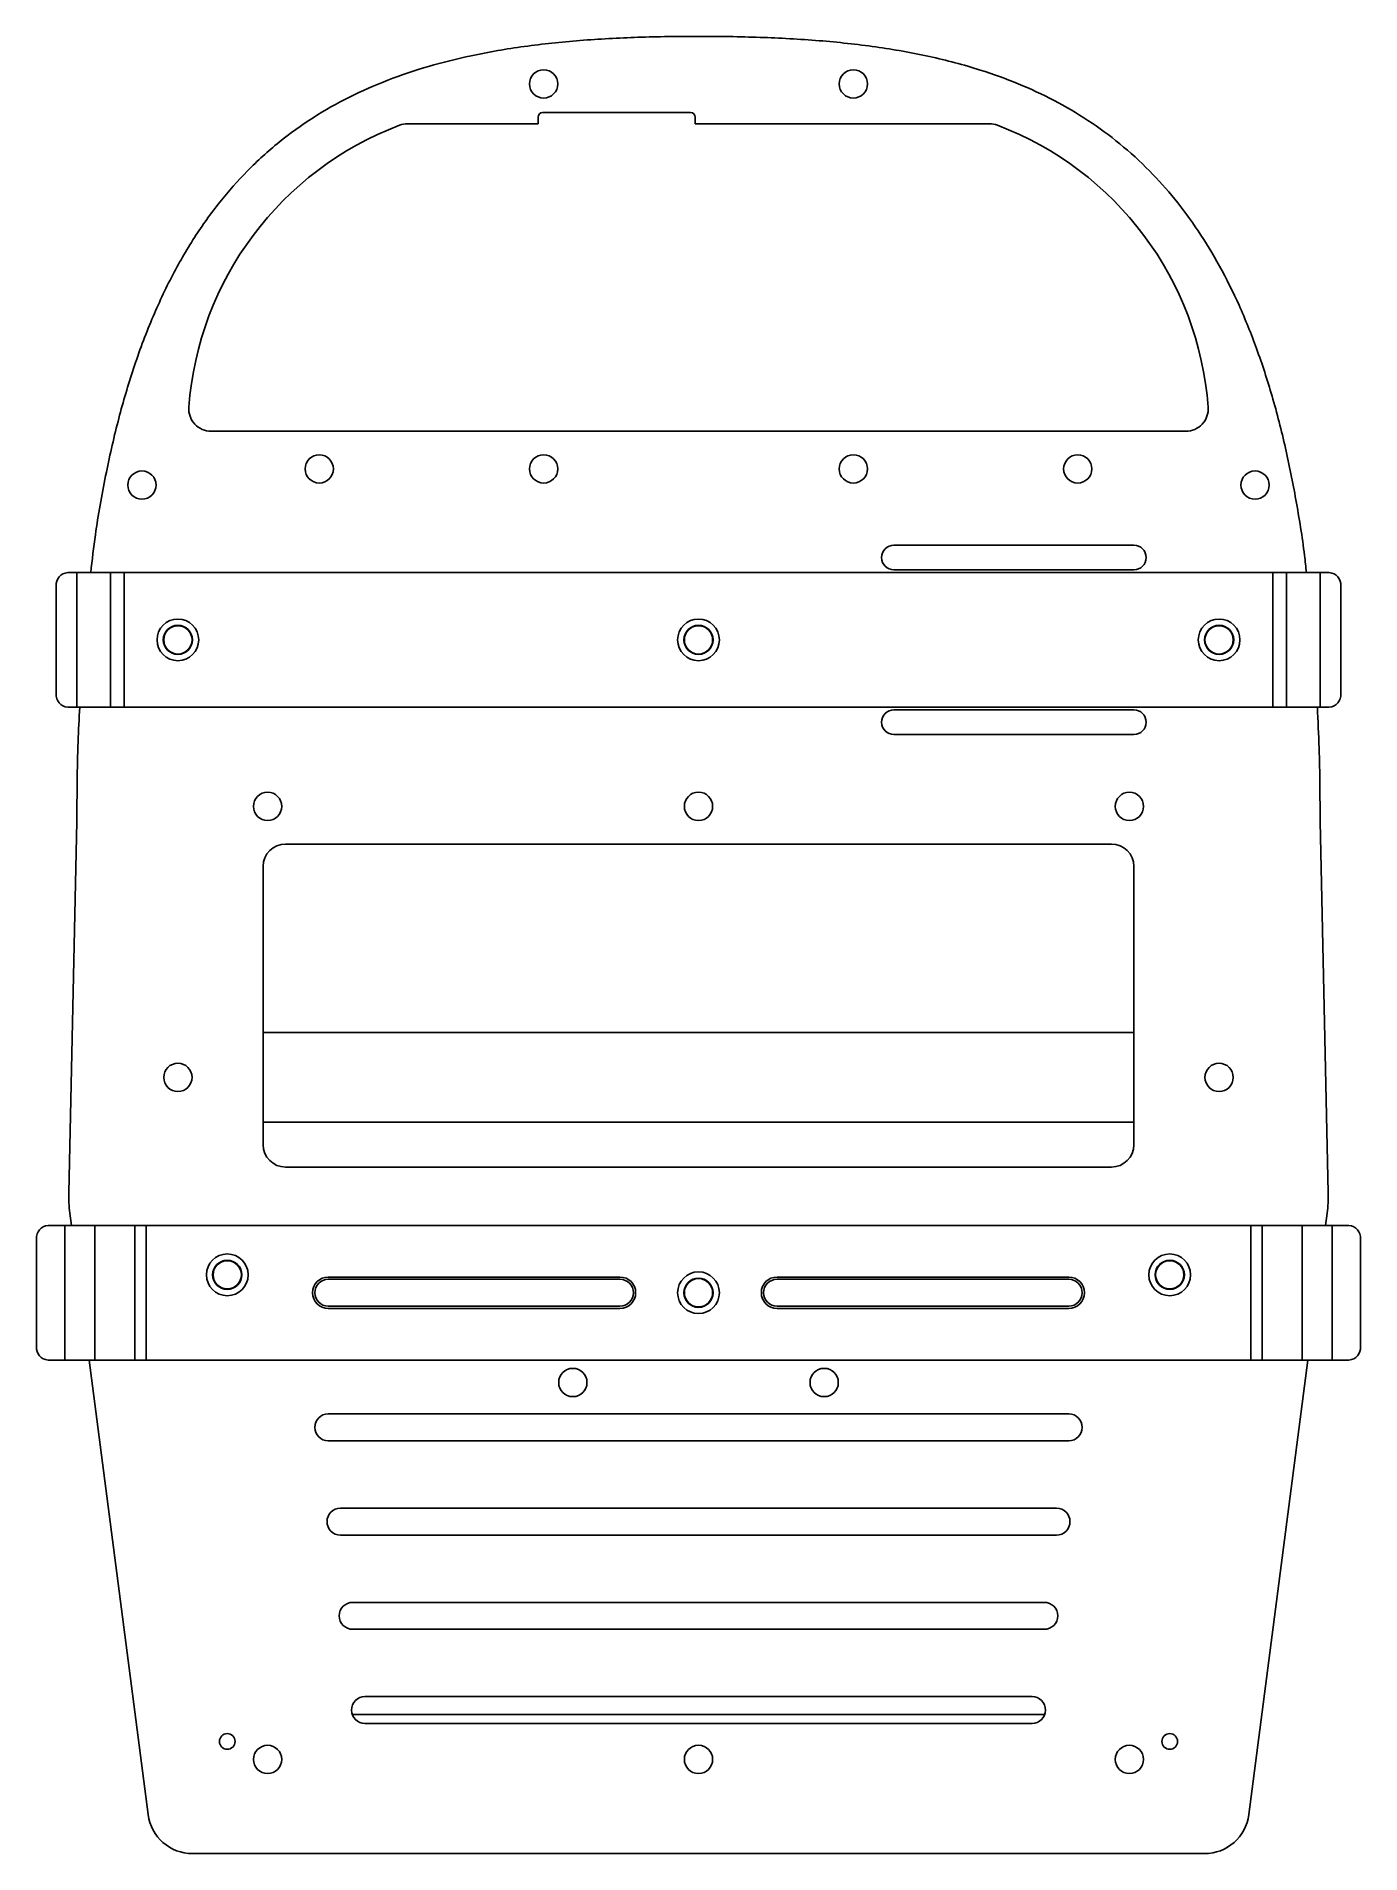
# Model space of a CAD drawing. Header units: millimetres. Extents: x -148 to 148, y -202 to 203.
import ezdxf

# ---------------------------------------------------------------- set-up
doc = ezdxf.new("R2010")
doc.units = ezdxf.units.MM

msp = doc.modelspace()

# ---------------------------------------------------------------- linework, layer by layer
at = {"color": 7, "linetype": 'Continuous', "lineweight": 25}
for p, q in [((-64.85, 183), (-35.75, 183)), ((-35.75, 183), (-35.75, 184.5)), ((-34.75, 185.5), (-1.75, 185.5)), ((-0.75, 184.5), (-0.75, 183)), ((-0.75, 183), (64.85, 183)), ((-108.57, 114.5), (108.57, 114.5)), ((97, 89.1), (43.55, 89.1)), ((-140.53, 83), (140.53, 83)), ((-138.5, 53), (-138.5, 83)), ((-131, 83), (-131, 53)), ((-128, 83), (-128, 53)), ((43.55, 83.6), (97, 83.6)), ((128, 53), (128, 83)), ((131, 53), (131, 83)), ((138.5, 83), (138.5, 53)), ((-143.12, 56), (-143.12, 80)), ((143.12, 56), (143.12, 80)), ((-140.53, 53), (140.53, 53)), ((97, 52.4), (43.55, 52.4)), ((43.55, 46.9), (97, 46.9)), ((-140.3, -55.23), (-138.5, 27.5)), ((140.3, -55.23), (138.5, 27.5)), ((92, 22.5), (-92, 22.5)), ((-97, -44.5), (-97, 17.5)), ((97, -44.5), (97, 17.5)), ((-97, -19.5), (97, -19.5)), ((-97, -39.5), (97, -39.5)), ((92, -49.5), (-92, -49.5)), ((-140.06, -59.75), (-139.7, -62.5)), ((140.06, -59.75), (139.7, -62.5)), ((-144.93, -62.5), (144.93, -62.5)), ((-141.22, -92.5), (-141.22, -62.5)), ((-134.51, -62.5), (-134.51, -92.5)), ((-125.56, -92.5), (-125.56, -62.5)), ((-123.08, -62.5), (-123.08, -92.5)), ((123.08, -92.5), (123.08, -62.5)), ((125.56, -62.5), (125.56, -92.5)), ((134.51, -92.5), (134.51, -62.5)), ((141.22, -62.5), (141.22, -92.5)), ((-147.53, -89.5), (-147.53, -65.5)), ((147.53, -89.5), (147.53, -65.5)), ((-17.5, -74), (-82.5, -74)), ((-17.5, -74.5), (-82.5, -74.5)), ((82.5, -74), (17.5, -74)), ((17.5, -74.5), (82.5, -74.5)), ((-17.5, -80.5), (-82.5, -80.5)), ((-82.5, -81), (-17.5, -81)), ((17.5, -80.5), (82.5, -80.5)), ((17.5, -81), (82.5, -81)), ((-144.93, -92.5), (144.93, -92.5)), ((-135.8, -92.5), (-122.63, -193.79)), ((135.8, -92.5), (122.63, -193.79)), ((-82.5, -104.5), (82.5, -104.5)), ((-82.5, -110.5), (82.5, -110.5)), ((-79.77, -125.5), (79.77, -125.5)), ((-79.77, -131.5), (79.77, -131.5)), ((77.04, -146.5), (-77.04, -146.5)), ((77.04, -152.5), (-77.04, -152.5)), ((74.31, -167.5), (-74.31, -167.5)), ((77.14, -171.5), (-77.14, -171.5)), ((74.31, -173.5), (-74.31, -173.5)), ((-112.72, -202.5), (112.72, -202.5))]:
    msp.add_line(p, q, dxfattribs=at)
for centre, radius in [((-34.5, 191.89), 3.15), ((34.5, 191.89), 3.15), ((-124, 102.5), 3.15), ((-84.5, 106.1), 3.15), ((-34.5, 106.1), 3.15), ((34.5, 106.1), 3.15), ((84.5, 106.1), 3.15), ((124, 102.5), 3.15), ((-116, 68), 4.65), ((-116, 68), 3.25), ((-116, 68), 3.15), ((0, 68), 4.65), ((0, 68), 3.25), ((0, 68), 3.15), ((116, 68), 4.65), ((116, 68), 3.25), ((116, 68), 3.15), ((-96, 30.9), 3.15), ((0, 30.9), 3.15), ((96, 30.9), 3.15), ((-116, -29.5), 3.15), ((116, -29.5), 3.15), ((-105, -73.5), 4.65), ((105, -73.5), 4.65), ((-105, -73.5), 3.25), ((-105, -73.5), 3.15), ((0, -77.5), 4.65), ((105, -73.5), 3.25), ((105, -73.5), 3.15), ((0, -77.5), 3.25), ((0, -77.5), 3.15), ((-28, -97.5), 3.15), ((28, -97.5), 3.15), ((-105, -177.5), 1.75), ((105, -177.5), 1.75), ((-96, -181.5), 3.15), ((0, -181.5), 3.15), ((96, -181.5), 3.15)]:
    msp.add_circle(centre, radius, dxfattribs=at)
for centre, radius, start, end in [((-40.87, 114.5), 72.88, 110.6897, 175.7757), ((-64.85, 178), 5, 90, 110.6897), ((-34.75, 184.5), 1, 90, 180), ((-1.75, 184.5), 1, 360, 90), ((64.85, 178), 5, 69.3103, 90), ((40.87, 114.5), 72.88, 4.2243, 69.3103), ((-108.57, 119.5), 5, 175.7757, 270), ((108.57, 119.5), 5, 270, 4.2243), ((43.55, 86.35), 2.75, 90, 270), ((97, 86.35), 2.75, 270, 90), ((-140.31, 80.19), 2.82, 94.4019, 183.8113), ((140.31, 80.19), 2.82, 356.1887, 85.5981), ((-140.31, 55.81), 2.82, 176.1887, 265.5981), ((140.31, 55.81), 2.82, 274.4019, 3.8113), ((43.55, 49.65), 2.75, 90, 270), ((97, 49.65), 2.75, 270, 90), ((-92, 17.5), 5, 90, 180), ((92, 17.5), 5, 0, 90), ((-92, -44.5), 5, 180, 270), ((92, -44.5), 5, 270, 0), ((-110.31, -55.88), 30, 178.7546, 187.4061), ((110.31, -55.88), 30, 352.5939, 1.2454), ((-144.71, -65.31), 2.82, 94.4019, 183.8113), ((144.71, -65.31), 2.82, 356.1887, 85.5981), ((-82.5, -77.5), 3.5, 90, 270), ((-82.5, -77.5), 3, 90, 270), ((-17.5, -77.5), 3.5, 270, 90), ((-17.5, -77.5), 3, 270, 90), ((17.5, -77.5), 3.5, 90, 270), ((17.5, -77.5), 3, 90, 270), ((82.5, -77.5), 3.5, 270, 90), ((82.5, -77.5), 3, 270, 90), ((-144.71, -89.69), 2.82, 176.1887, 265.5981), ((144.71, -89.69), 2.82, 274.4019, 3.8113), ((-82.5, -107.5), 3, 90, 270), ((82.5, -107.5), 3, 270, 90), ((-79.77, -128.5), 3, 90, 270), ((79.77, -128.5), 3, 270, 90), ((-77.04, -149.5), 3, 90, 270), ((77.04, -149.5), 3, 270, 90), ((-74.31, -170.5), 3, 90, 270), ((74.31, -170.5), 3, 270, 90), ((-112.72, -192.5), 10, 187.4061, 270), ((112.72, -192.5), 10, 270, 352.5939)]:
    msp.add_arc(centre, radius, start, end, dxfattribs=at)
for points, knots in [([(-135.43, 83), (-135.1, 85.82), (-134.25, 93.05), (-132.25, 104.29), (-129.53, 116.42), (-126.22, 127.87), (-122.29, 138.62), (-117.68, 148.64), (-112.54, 157.59), (-106.87, 165.55), (-100.57, 172.68), (-93.61, 179), (-85.98, 184.49), (-77.83, 189.1), (-69.2, 192.89), (-60.1, 195.94), (-49.95, 198.46), (-38.69, 200.39), (-26.28, 201.69), (-13.32, 202.38), (0.08, 202.56), (13.55, 202.37), (26.73, 201.66), (39.34, 200.3), (51.35, 198.2), (61.95, 195.41), (71.22, 192.07), (79.26, 188.35), (86.86, 183.89), (94.01, 178.64), (100.47, 172.74), (106.29, 166.22), (111.5, 159.12), (116.29, 151.2), (120.64, 142.42), (124.54, 132.73), (127.98, 122.1), (130.87, 110.84), (133.22, 98.98), (134.73, 89.71), (135.32, 84.27), (135.46, 83)], [0, 0, 0, 0, 0.020683, 0.053117, 0.083268, 0.111325, 0.140007, 0.166685, 0.191663, 0.215264, 0.237817, 0.260957, 0.283665, 0.30628, 0.329096, 0.352351, 0.376228, 0.405342, 0.435637, 0.467182, 0.499991, 0.533385, 0.565468, 0.596257, 0.625827, 0.654328, 0.676129, 0.697583, 0.7189, 0.740332, 0.762167, 0.782633, 0.80394, 0.826336, 0.850065, 0.875361, 0.902445, 0.931525, 0.960102, 0.990659, 1, 1, 1, 1]), ([(-138.5, 27.5), (-138.48, 33.43), (-138.45, 41.93), (-138.01, 50.43), (-137.87, 53)], [0, 0, 0, 0, 0.696848, 1, 1, 1, 1]), ([(137.89, 53), (138.03, 49.95), (138.44, 41.45), (138.48, 32.95), (138.5, 27.5)], [0, 0, 0, 0, 0.359367, 1, 1, 1, 1])]:
    msp.add_open_spline(points, degree=3, knots=knots, dxfattribs=at)

doc.saveas('drawing.dxf')
